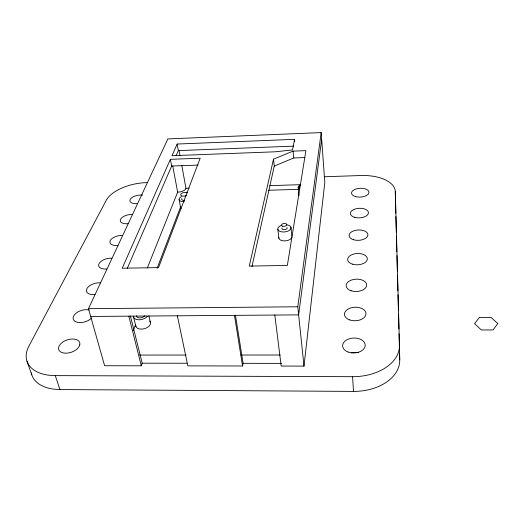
<?xml version="1.0" encoding="UTF-8"?>
<svg xmlns="http://www.w3.org/2000/svg" width="524" height="524" viewBox="0 0 524 524"><rect width="100%" height="100%" fill="white"/><g stroke="black" fill="none" stroke-linecap="round" stroke-linejoin="round"><path stroke-width="0.79" d="M274.818 315.055L281.185 366.06L303.986 366.099L324.815 182.463L321.179 132.598L167.863 138.906L88.471 308.688L104.617 365.732L141.277 365.798L142.187 363.191L130.424 315.998M321.677 139.319L298.634 314.872L90.639 316.457M303.986 366.099L297.789 306.782L321.179 132.598M294.54 139.338L292.523 149.943L275.172 151.796L171.983 155.713L177.151 144.041L294.54 139.338L294.75 141.585M177.367 315.795L187.834 365.87L242.553 365.988L243.097 363.329L235.453 315.199M251.952 266.644L274.268 166.069L273.502 159.172L293.06 151.122L305.911 150.637L287.349 265.445L249.267 266.087L273.502 159.172M133.234 330.696L135.565 324.598M157.121 268.229L180.721 206.528M147.329 267.987L177.656 192.112L172.717 165.918M127.312 268.301L171.656 166.036L170.385 159.329L200.175 158.222L158.51 267.607L122.216 268.216L170.385 159.329M176.11 155.766L178.343 150.611L177.151 144.041M274.268 166.069L293.715 157.973L304.903 157.56M178.343 150.611L293.538 146.137M171.656 166.036L198.098 165.086M147.65 182.594L146.013 182.647A33.634 16.224 -11.6 0 0 106.28 200.26L28.905 346.102A44.265 26.076 -18.4 0 0 48.902 375.223L55.302 375.623L352.587 376.691A45.287 29.907 -2 0 0 399.471 345.316L395.306 191.588A34.911 17.685 -3.1 0 0 360.951 175.527L324.179 176.745M177.656 192.112A6.491 3.131 -10 0 0 185.948 188.306L189.203 188.201M269.808 185.647L300.743 184.671M268.275 190.264L298.169 189.341M88.471 308.688L297.789 306.782M139.463 355.062L186.099 355.049M240.922 355.023L280.196 355.01M142.043 363.191L186.944 363.243M243.097 363.329L281.512 363.381M31.276 372.846A43.734 26.344 -18.8 0 0 53.586 389.136L59.913 389.561L353.49 391.402A44.71 30.176 -1.8 0 0 399.733 359.89L399.471 345.316M26.966 361.141L31.8 374.876M55.302 375.623L59.913 389.561M128.832 316.162L141.277 365.798M133.613 317.243L135.912 326.557M148.901 315.854L150.355 322.064M179.123 199.69L180.701 208.061M179.051 150.316L180.059 155.857M181.782 165.355L185.948 188.306M234.477 315.363L242.553 365.988M277.858 229.427L278.866 238.296M290.958 227.239L291.875 236.108M293.06 151.122L293.715 157.973M298.169 187.147L298.975 195.655M352.587 376.691L353.49 391.402M395.306 191.588L395.797 213.307M395.882 216.563L396.295 232.034M396.406 236.108L396.825 251.579M396.93 255.653L397.349 271.124M397.461 275.198L397.873 290.669M397.985 294.743L398.397 310.215M398.509 314.289L398.902 328.948M399.033 333.834L399.471 350.117M399.563 353.379L399.733 359.89M128.007 223.669A8.744 4.356 -12.3 0 1 124.195 223.597L123.114 223.348A8.744 4.356 -12.3 0 1 120.572 219.301L121.024 218.573A8.744 4.356 -12.3 0 1 132.29 214.506M137.412 203.548A8.404 4.048 -11.6 0 1 133.731 203.502L132.683 203.273A8.404 4.048 -11.6 0 1 130.155 199.546L130.581 198.871A8.404 4.048 -11.6 0 1 142.535 195.17M106.837 268.956A9.524 5.076 -14.1 0 1 102.724 268.819L101.577 268.511A9.524 5.076 -14.1 0 1 99.023 263.716L99.54 262.865A9.524 5.076 -14.1 0 1 111.861 258.208M117.848 245.402A9.111 4.696 -13.1 0 1 113.891 245.304L112.778 245.022A9.111 4.696 -13.1 0 1 110.223 240.627L110.708 239.848A9.111 4.696 -13.1 0 1 122.478 235.499M351.604 352.783A11.168 7.533 -1.8 0 1 358.429 352.776M395.41 202.939A34.564 17.947 -3 0 1 395.555 204.347M94.864 294.553A9.976 5.495 -15.2 0 1 90.593 294.383L89.401 294.043A9.976 5.495 -15.2 0 1 86.853 288.796L87.416 287.873A9.976 5.495 -15.2 0 1 100.333 282.862M91.648 317.983A10.48 5.974 -16.6 0 1 77.349 322.28L76.118 321.893A10.48 5.974 -16.6 0 1 73.589 316.129L74.198 315.121A10.48 5.974 -16.6 0 1 89.139 309.939M149.648 321.048A7.578 4.552 -14.4 0 1 144.879 328.581A7.578 4.552 -14.4 0 1 135.723 325.378M291.947 237.058A6.622 3.629 -6.2 0 1 284.742 240.902A6.622 3.629 -6.2 0 1 278.82 237.346M181.114 208.794A6.131 3.072 -10 0 1 180.695 207.255M147.316 316.385A7.637 4.52 -14.2 0 1 138.768 319.791A7.637 4.52 -14.2 0 1 133.43 316.07M144.853 315.703A4.585 2.712 -14.2 0 1 139.823 317.865A4.585 2.712 -14.2 0 1 136.423 315.769M299.584 189.269A6.085 3.033 -5.4 0 1 300.285 184.933M299.702 188.299A4.952 2.469 -5.4 0 1 300.095 185.889M286.733 224.796A6.668 3.596 -6.2 0 1 289.818 230.043A6.668 3.596 -6.2 0 1 279.279 231.045A6.668 3.596 -6.2 0 1 281.683 225.274M286.91 227.449A2.666 1.441 -6.2 0 1 284.584 229.669A2.666 1.441 -6.2 0 1 282.01 227.914M184.415 201.642A6.17 3.039 -9.9 0 1 179.287 200.076A6.17 3.039 -9.9 0 1 181.435 196.546M184.441 200.384A3.701 1.827 -9.9 0 1 181.586 198.576M186.426 195.511A3.714 1.814 -9.9 0 1 181.337 195.668A3.714 1.814 -9.9 0 1 182.352 192.989A3.714 1.814 -9.9 0 1 187.441 192.825M79.772 344.89L79.393 345.997A11.05 6.504 -18.3 0 1 62.847 352.829L61.57 352.397A11.05 6.504 -18.3 0 1 59.081 346.036L60.633 343.862L63.004 341.903A11.05 6.504 -18.3 0 1 76.727 339.749L77.814 340.318A11.05 6.504 -18.3 0 1 79.772 344.89M497.8 323.537L493.064 329.917L481.34 329.969L474.574 323.675L479.408 317.433L490.903 317.348L497.8 323.537M355.803 196.664A8.725 4.415 -3.1 0 0 368.968 192.38A8.725 4.415 -3.1 0 0 355.993 189A8.725 4.415 -3.1 0 0 355.803 196.664M354.774 217.355A9.065 4.775 -3 0 0 368.464 212.79A9.065 4.775 -3 0 0 354.977 209.069A9.065 4.775 -3 0 0 354.774 217.355M353.661 239.776A9.445 5.181 -2.9 0 0 367.927 234.896A9.445 5.181 -2.9 0 0 353.883 230.789A9.445 5.181 -2.9 0 0 353.661 239.776M352.456 264.162A9.851 5.646 -2.7 0 0 367.337 258.922A9.851 5.646 -2.7 0 0 352.691 254.376A9.851 5.646 -2.7 0 0 352.456 264.162M348.1 352.017A11.312 7.46 -2.1 0 0 365.215 345.388A11.312 7.46 -2.1 0 0 348.414 339.087A11.312 7.46 -2.1 0 0 348.1 352.017M351.132 290.774A10.29 6.17 -2.5 0 0 366.689 285.128A10.29 6.17 -2.5 0 0 351.394 280.078A10.29 6.17 -2.5 0 0 351.132 290.774M349.685 319.928A10.775 6.766 -2.3 0 0 365.988 313.824A10.775 6.766 -2.3 0 0 349.973 308.197A10.775 6.766 -2.3 0 0 349.685 319.928M282.587 226.172A2.672 1.434 -6.2 0 0 286.779 224.809A2.672 1.434 -6.2 0 0 283.026 223.656A2.672 1.434 -6.2 0 0 282.587 226.172"/></g></svg>
